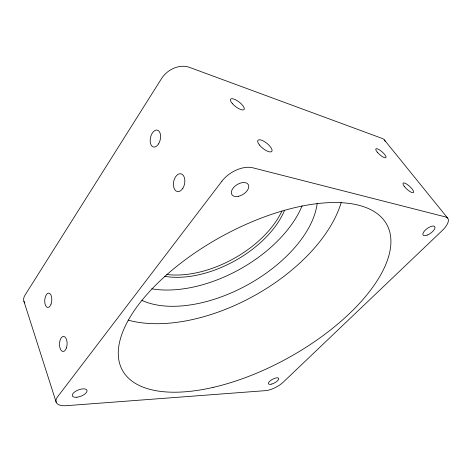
<?xml version="1.0" encoding="UTF-8"?>
<svg xmlns="http://www.w3.org/2000/svg" width="472" height="472" viewBox="0 0 472 472"><rect width="100%" height="100%" fill="white"/><g stroke="black" fill="none" stroke-linecap="round" stroke-linejoin="round"><path stroke-width="0.71" d="M384.344 139.907L447.68 218.129M23.901 301.272L56.174 402.203M24.845 302.953A17.405 9.641 -17.6 0 1 24.975 295.224L161.613 78.47A20.992 15.753 -33.5 0 1 189.225 67.278L382.22 138.449A16.083 8.413 -38.3 0 1 385.152 141.37M341.291 202.211A140.202 78.676 -28.9 0 1 253.965 295.879A140.202 78.676 -28.9 0 1 128.095 320.099M317.219 203.225A108.135 60.292 -28.9 0 1 247.971 284.64A108.135 60.292 -28.9 0 1 141.966 300.398M281.914 211.049A84.199 49.106 -28.9 0 1 166.799 274.474M302.121 205.81A106.2 61.785 -28.9 0 1 151.807 288.805M284.51 210.447A84.411 48.946 -28.9 0 1 164.327 276.238M221.964 181.136L57.714 396.663A19.151 8.26 -20.8 0 0 66.393 405.684L265.683 390.627A14.089 5.056 -28.2 0 0 283.3 382.125L442.111 230.672A17.582 7.109 -35.7 0 0 445.721 216.984L252.785 167.796A23.683 14.225 -31.7 0 0 221.964 181.136M271.807 384.066A5.811 2.094 -28.2 0 0 278.71 378.355A5.811 2.094 -28.2 0 0 270.214 380.798A5.811 2.094 -28.2 0 0 271.807 384.066M213.084 387.4A150.957 69.236 -28.9 0 0 387.801 226.507A150.957 69.236 -28.9 0 0 162.887 278.214A150.957 69.236 -28.9 0 0 213.084 387.4M427.431 235.021A7.204 2.926 -35.6 0 0 434.795 226.678A7.204 2.926 -35.6 0 0 424.546 230.861A7.204 2.926 -35.6 0 0 427.431 235.021M76.942 397.223A7.823 3.387 -21 0 0 86.966 390.314A7.823 3.387 -21 0 0 75.024 391.677A7.823 3.387 -21 0 0 76.942 397.223M238.266 196.322A9.617 5.717 -31.6 0 0 248.331 184.652A9.617 5.717 -31.6 0 0 233.54 187.602A9.617 5.717 -31.6 0 0 238.266 196.322M51.059 304.086A7.186 3.522 -85.9 0 0 48.775 293.112A7.186 3.522 -85.9 0 0 44.97 303.649A7.186 3.522 -85.9 0 0 51.059 304.086M66.44 347.923A7.54 3.817 -87.9 0 0 63.637 336.418A7.54 3.817 -87.9 0 0 59.838 347.51A7.54 3.817 -87.9 0 0 66.44 347.923M158.533 143.925A8.667 4.985 -77.4 0 0 157.412 130.136A8.667 4.985 -77.4 0 0 150.202 141.612A8.667 4.985 -77.4 0 0 158.533 143.925M182.847 188.298A9.062 5.558 -79.1 0 0 181.047 173.82A9.062 5.558 -79.1 0 0 173.507 185.903A9.062 5.558 -79.1 0 0 182.847 188.298M232.419 103.681A8.496 2.897 37.4 0 0 244.083 109.498A8.496 2.897 37.4 0 0 235.552 99.769A8.496 2.897 37.4 0 0 232.419 103.681M259.494 145.034A8.874 3.221 38.7 0 0 271.73 151.494A8.874 3.221 38.7 0 0 263.441 141.045A8.874 3.221 38.7 0 0 259.494 145.034M377.311 152.214A6.679 1.835 41.2 0 0 385.907 157.66A6.679 1.835 41.2 0 0 379.453 149.866A6.679 1.835 41.2 0 0 377.311 152.214M404.392 186.517A6.986 1.976 42.2 0 0 413.407 192.564A6.986 1.976 42.2 0 0 407.088 184.345A6.986 1.976 42.2 0 0 404.392 186.517"/></g></svg>
